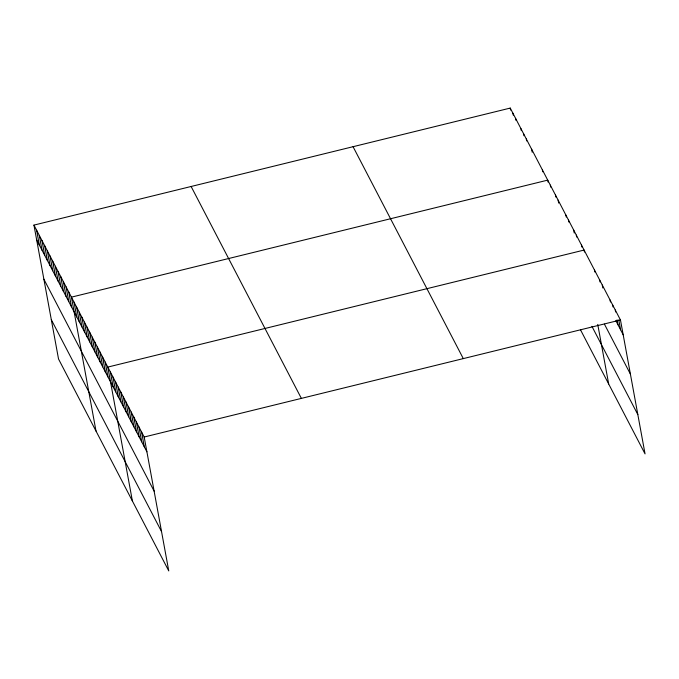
<?xml version="1.0" encoding="UTF-8"?>
<svg xmlns="http://www.w3.org/2000/svg" width="679" height="679" viewBox="0 0 679 679"><rect width="100%" height="100%" fill="white"/><g stroke="black" fill="none" stroke-linecap="round" stroke-linejoin="round"><path stroke-width="1.02" d="M33.95 225.105L144.186 437.013L168.765 570.92L58.53 359.013L33.95 225.105L510.235 108.08L620.47 319.987L645.05 453.895L580.52 329.858M144.186 437.013L620.47 319.987M615.828 320.615L623.186 334.772M604.42 324.129L630.401 374.078M591.927 326.336L637.836 414.589M353.063 146.698L463.299 358.605M191.122 186.487L301.366 398.395M36.666 239.882L146.902 451.79M43.88 279.196L154.116 491.104M51.315 319.699L161.551 531.606M618.781 319.919L620.589 329.773M615.276 309.997L615.641 311.975M617.084 319.851L617.992 324.783M612.679 305.007L613.044 306.976M610.082 300.008L610.438 301.977M602.281 285.027L602.825 287.981M599.684 280.028L600.049 281.997M594.49 270.038L594.846 272.007M584.458 252.028L584.093 250.059L107.808 367.084L132.388 500.992M597.741 324.401L608.673 383.966M581.496 245.068L581.861 247.037M576.301 235.078L576.658 237.047M573.704 230.079L574.247 233.033M568.501 220.089L568.866 222.058M565.904 215.09L566.269 217.068M558.113 200.11L558.656 203.063M555.515 195.111L555.872 197.088M550.313 185.121L550.677 187.09M548.08 182.099L547.715 180.13L71.431 297.147L96.011 431.063M542.36 169.835L542.725 171.804M531.657 149.253L532.192 152.206M526.301 138.957L526.658 140.926M523.619 133.814L523.984 135.783M520.946 128.662L521.302 130.631M515.59 118.375L515.955 120.344M512.917 113.223L513.273 115.192M510.235 108.08L510.6 110.049M141.588 432.022L144.304 446.799M138.991 427.023L141.699 441.8M136.394 422.024L139.102 436.809M133.797 417.033L136.504 431.81M131.191 412.034L133.907 426.819M128.594 407.044L131.31 421.82M125.997 402.044L128.713 416.83M123.4 397.054L126.116 411.83M120.803 392.055L123.51 406.84M118.205 387.064L120.913 401.841M115.608 382.065L118.316 396.85M113.003 377.074L115.719 391.851M110.405 372.075L113.121 386.852M105.211 362.085L107.927 376.862M102.614 357.095L105.321 371.871M100.017 352.095L102.724 366.872M97.411 347.105L100.127 361.882M94.814 342.106L97.53 356.882M92.217 337.115L94.933 351.892M89.62 332.116L92.336 346.893M87.022 327.125L89.73 341.902M84.425 322.126L87.133 336.903M81.828 317.135L84.535 331.912M79.222 312.136L81.938 326.913M76.625 307.146L79.341 321.922M74.028 302.147L76.744 316.923M68.757 292.004L71.465 306.781M66.075 286.861L68.791 301.637M63.402 281.709L66.109 296.494M60.72 276.565L63.436 291.342M58.046 271.422L60.754 286.198M55.364 266.27L58.08 281.055M52.69 261.126L55.406 275.903M50.017 255.983L52.724 270.76M47.335 250.831L50.051 265.608M44.661 245.688L47.369 260.464M41.979 240.544L44.695 255.321M39.306 235.392L42.013 250.169M36.624 230.249L39.34 245.026"/></g></svg>
